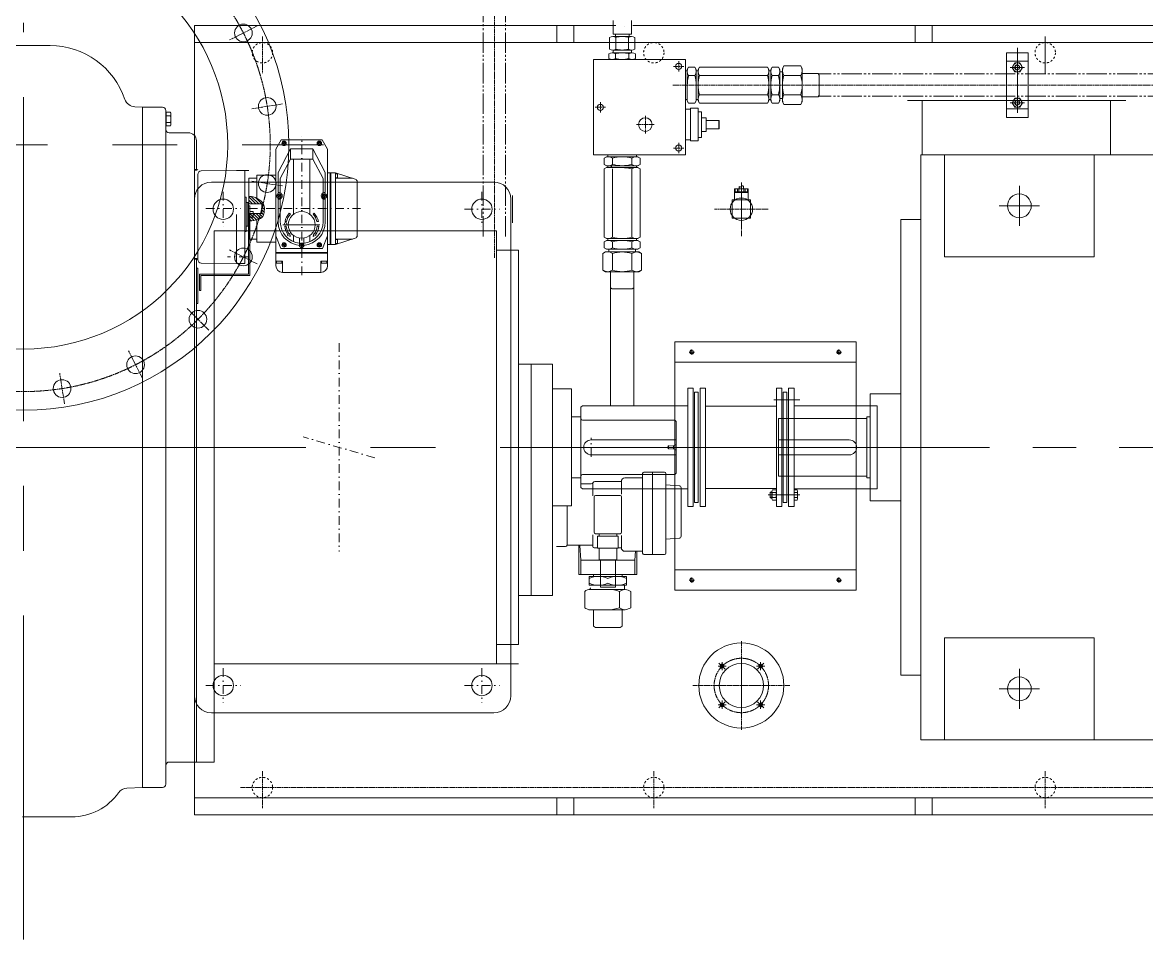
# Model space of a CAD drawing. Header units: millimetres. Extents: x 3 to 671030, y 2 to 511260.
# Drawn here: x 298995 to 340939, y 200285 to 234522 of the extents above; entities that cross this region are included whole.
import ezdxf

# ---------------------------------------------------------------- set-up
doc = ezdxf.new("R2010")
doc.units = ezdxf.units.MM
doc.header["$LTSCALE"] = 25.4
for name, pattern in [('CENTER', [50.8, 31.75, -6.35, 6.35, -6.35]), ('CHAIN', [0.7087, 0.4724, -0.0591, 0.1181, -0.0591]), ('DASHDOT', [25.4, 12.7, -6.35, 0, -6.35]), ('EB_DASH', [6, 3, -3]), ('EB_DASHDOTDOT', [45, 30, -3, 3, -3, 3, -3]), ('虚线', [2, 1, -1])]:
    doc.linetypes.add(name, pattern=pattern)
for name, color, linetype, lineweight in [('CAXA1', 5, 'CENTER', 5), ('CAXA尺寸线层', 3, 'Continuous', 5), ('CAXA细实线层', 7, 'Continuous', 5), ('CAXA虚线层', 96, 'EB_DASH', 5), ('EB0_1', 7, 'Continuous', 5), ('细实线层', 7, 'Continuous', 5)]:
    doc.layers.add(name, color=color, linetype=linetype, lineweight=lineweight)

msp = doc.modelspace()

# ---------------------------------------------------------------- hatches: boundary and pattern name
at = {"lineweight": 5, "ltscale": 2}
h = msp.add_hatch(dxfattribs=at)
h.set_pattern_fill('ANSI31', scale=25.4, angle=90, style=0)
h.set_pattern_definition([(135, (-4410106.21, 1945943.74), (-57.0246264, -57.0246264), [])])
edge = h.paths.add_edge_path()
edge.add_line((307440.31, 227749.19), (307440.31, 228018.78))
edge.add_spline(control_points=[(307440.32, 228018.79), (307537.62, 228068.68), (307953.14, 227900.45), (308021.96, 227654.42), (308024.06, 227571.38)], knot_values=[3.63089572, 3.63089572, 3.63089572, 3.63089572, 20.67694733, 29.39845866, 29.39845866, 29.39845866, 29.39845866], degree=3, periodic=0)
edge.add_line((308024.06, 227571.38), (307922.92, 227571.38))
edge.add_line((307922.92, 227571.38), (307922.92, 227749.19))
edge.add_line((307922.92, 227749.19), (307440.31, 227749.19))
edge = h.paths.add_edge_path()
edge.add_line((307745.11, 227393.59), (307922.92, 227393.59))
edge.add_line((307922.92, 227393.59), (307922.92, 227571.38))
edge.add_line((307922.92, 227571.38), (308024.06, 227571.38))
edge.add_spline(control_points=[(308024.06, 227571.38), (308025.71, 227505.69), (308001.11, 227366.76), (307929.47, 227170.36), (307577.59, 227115.75), (307440.32, 227100.14)], knot_values=[29.39845866, 29.39845866, 29.39845866, 29.39845866, 36.29649367, 44.02063396, 53.74173485, 53.74173485, 53.74173485, 53.74173485], degree=3, periodic=0)
edge.add_line((307440.31, 227100.14), (307440.31, 227379.67))
edge.add_line((307440.31, 227379.67), (307440.31, 227393.58))
edge.add_line((307440.31, 227393.58), (307745.11, 227393.58))
edge.add_line((307745.11, 227393.58), (307745.11, 227393.59))

# ---------------------------------------------------------------- linework, layer by layer
at = {"color": 7, "linetype": 'CHAIN', "lineweight": 5, "ltscale": 15}
for p, q in [((316605.47, 225733.43), (316605.51, 235931.14)), ((307750.34, 234391.1), (306723.37, 233867.82)), ((307948.25, 234003.29), (307948.25, 232626.06)), ((323291.44, 232880.38), (323672.44, 232880.38)), ((323481.94, 233070.88), (323481.94, 232689.88)), ((371573.24, 232182.01), (323243.56, 232182.01)), ((320560.9, 231546.88), (320560.9, 231165.88)), ((308696.26, 231479.87), (307557.85, 231299.56)), ((320370.4, 231356.38), (320751.4, 231356.38)), ((321907.14, 230708.61), (322567.54, 230708.61)), ((322237.34, 231038.81), (322237.34, 230378.41)), ((323481.94, 230022.88), (323481.94, 229641.88)), ((323291.44, 229832.38), (323672.44, 229832.38)), ((308696.26, 228418.82), (307557.85, 228599.13)), ((325819.29, 226548.97), (325819.29, 228549.32)), ((325819.29, 228054.81), (325819.29, 227043.48)), ((325819.29, 228051.16), (325819.29, 227039.83)), ((325819.29, 228051.16), (325819.29, 227039.83)), ((325819.29, 228051.16), (325819.29, 227039.83)), ((325819.29, 227924.65), (325819.29, 227086.45)), ((326819.47, 227549.14), (324819.11, 227549.14)), ((307750.34, 225507.59), (306723.37, 226030.86)), ((305951.1, 223031.15), (305136.09, 223846.16)), ((303474.67, 221231.91), (302951.4, 222258.89)), ((300563.44, 220286), (300383.13, 221424.41)), ((325819.29, 211420.14), (325819.29, 208118.09)), ((325819.29, 210769.32), (325819.29, 208768.97)), ((327625.38, 209769.14), (324009.75, 209769.14)), ((326819.47, 209769.14), (324819.11, 209769.14)), ((307948.25, 206571.29), (307948.25, 205194.06)), ((322553.25, 206571.29), (322553.25, 205194.06)), ((337158.25, 206571.29), (337158.25, 205194.06)), ((307126.53, 205959.14), (366939.68, 205959.04))]:
    msp.add_line(p, q, dxfattribs=at)
at = {"color": 7, "linetype": 'Continuous', "lineweight": 5}
for p, q in [((321030.81, 234597.66), (321030.81, 234087.64)), ((321716.61, 234597.66), (321716.61, 234087.64)), ((321132.78, 234407.14), (305408.31, 234407.14)), ((305408.31, 234407.14), (305408.31, 204943.14)), ((318933.89, 233772.14), (318933.89, 234407.14)), ((319568.89, 233772.14), (319568.89, 234407.14)), ((321716.61, 234087.64), (321030.81, 234087.64)), ((321119.71, 234000.61), (321119.71, 234087.64)), ((321627.71, 234000.61), (321627.71, 234087.64)), ((368908.31, 234407.14), (321767.78, 234407.14)), ((332308.91, 233772.14), (332308.91, 234407.14)), ((332943.91, 233772.14), (332943.91, 234407.14)), ((368908.31, 233772.14), (305408.31, 233772.14)), ((320904.44, 233529.64), (320904.44, 233963.59)), ((321725.66, 234000.61), (321021.76, 234000.61)), ((321139.07, 233963.59), (321139.07, 233529.64)), ((321608.34, 233963.59), (321608.34, 233529.64)), ((321842.98, 233529.64), (321842.98, 233963.59)), ((320875.11, 233174.94), (320875.11, 233353.08)), ((321747.66, 233391.01), (320999.76, 233391.01)), ((321021.76, 233492.61), (321373.71, 233492.61)), ((321030.81, 233391.01), (321030.81, 233492.61)), ((321124.41, 233353.08), (321124.41, 233174.94)), ((321725.66, 233492.61), (321373.71, 233492.61)), ((321623.01, 233353.08), (321623.01, 233174.94)), ((321716.61, 233391.01), (321716.61, 233492.61)), ((321872.31, 233174.94), (321872.31, 233353.08)), ((335712.29, 233391.14), (336525.09, 233391.14)), ((335712.29, 230978.14), (335712.29, 233391.14)), ((336525.09, 230978.14), (336525.09, 233391.14)), ((320306.9, 233134.38), (323735.94, 233134.38)), ((320306.9, 233134.38), (320306.9, 229578.38)), ((323735.94, 231788.13), (323735.94, 233134.38)), ((323801.75, 232766.13), (323850.14, 232849.95)), ((323850.14, 232849.95), (324083.55, 232849.95)), ((324131.95, 232766.13), (324083.55, 232849.95)), ((324204.89, 232766.13), (324253.29, 232849.95)), ((324253.29, 232849.95), (326798.81, 232849.95)), ((326847.21, 232766.13), (326798.81, 232849.95)), ((326920.87, 232766.13), (326969.26, 232849.95)), ((327202.67, 232849.95), (326969.26, 232849.95)), ((327251.07, 232766.13), (327202.67, 232849.95)), ((327352.67, 232804.44), (327408.27, 232900.75)), ((327352.67, 232677.23), (327352.67, 232804.44)), ((327352.67, 232804.44), (327352.67, 231686.63)), ((328033.66, 232900.75), (327408.27, 232900.75)), ((328089.27, 232804.44), (328033.66, 232900.75)), ((328089.27, 232804.44), (328089.27, 232613.73)), ((328089.27, 232181.93), (328089.27, 232804.44)), ((335712.29, 233073.64), (336525.09, 233073.64)), ((335928.05, 232845.04), (336023.37, 233010.14)), ((335928.05, 232845.04), (336023.37, 232679.94)), ((336023.37, 233010.14), (336214.01, 233010.14)), ((336309.33, 232845.04), (336214.01, 233010.14)), ((336309.33, 232845.04), (336214.01, 232679.94)), ((323735.94, 232715.23), (323802.46, 232715.23)), ((323801.75, 232766.13), (323801.75, 232601.03)), ((323801.75, 232181.83), (323801.75, 232766.13)), ((323801.75, 231762.73), (323801.75, 232766.13)), ((324083.55, 232541.34), (323850.14, 232541.34)), ((324131.23, 232715.23), (324205.61, 232715.23)), ((324131.95, 232677.23), (324131.95, 232766.13)), ((324131.95, 232766.13), (324131.95, 232181.93)), ((324131.95, 232181.83), (324131.95, 232766.13)), ((324131.95, 231762.73), (324131.95, 232766.13)), ((324204.89, 232766.13), (324204.89, 232601.03)), ((324204.89, 232181.83), (324204.89, 232766.13)), ((324204.89, 231790.23), (324204.89, 232766.13)), ((326798.81, 232541.34), (324253.29, 232541.34)), ((326847.21, 232766.13), (326847.21, 232181.93)), ((326847.21, 232677.23), (326847.21, 232766.13)), ((326847.21, 231762.73), (326847.21, 232766.13)), ((326847.21, 232715.23), (326921.58, 232715.23)), ((326847.21, 232181.83), (326847.21, 232715.23)), ((326920.87, 232766.13), (326920.87, 232601.03)), ((326920.87, 231762.73), (326920.87, 232766.13)), ((327202.67, 232541.34), (326969.26, 232541.34)), ((327251.07, 232677.23), (327251.07, 232766.13)), ((327251.07, 232766.13), (327251.07, 232181.93)), ((327251.07, 231686.63), (327251.07, 232766.13)), ((327352.67, 232677.23), (327251.07, 232677.23)), ((328033.66, 232541.34), (327408.27, 232541.34)), ((328690.03, 232613.73), (328089.27, 232613.73)), ((328724.27, 232554.43), (328690.03, 232613.73)), ((328724.27, 231809.42), (328724.27, 232554.43)), ((336023.37, 232679.94), (336214.01, 232679.94)), ((328089.27, 231559.41), (328089.27, 232181.93)), ((323735.94, 229578.38), (323735.94, 231788.13)), ((323735.94, 231648.43), (323801.75, 231648.43)), ((323801.75, 231597.63), (323801.75, 231762.73)), ((323801.75, 231762.73), (323801.75, 231597.73)), ((323801.75, 231597.63), (323849.03, 231513.72)), ((324131.95, 231597.73), (324083.55, 231513.72)), ((324131.95, 231597.73), (324131.95, 231762.73)), ((324131.95, 231597.73), (324131.95, 231762.73)), ((324131.95, 231648.43), (324205.61, 231648.43)), ((324204.89, 231597.54), (324204.89, 231790.23)), ((324204.89, 231597.54), (324253.29, 231513.72)), ((326798.85, 231823.11), (324253.33, 231822.83)), ((326847.21, 231597.73), (326798.81, 231513.91)), ((326847.21, 231597.73), (326847.21, 231762.73)), ((326847.21, 231648.43), (326920.87, 231648.43)), ((326920.87, 231597.73), (326920.87, 231762.83)), ((326920.87, 231597.73), (326969.26, 231513.91)), ((327202.71, 231823.16), (326969.3, 231823.13)), ((327251.07, 231597.73), (327202.67, 231513.91)), ((327251.07, 231597.73), (327251.07, 231686.63)), ((327352.67, 231686.63), (327251.07, 231686.63)), ((327352.67, 231559.41), (327352.67, 231686.63)), ((327352.67, 231559.41), (327408.27, 231463.11)), ((328033.66, 231822.33), (327408.27, 231822.33)), ((328089.27, 231559.41), (328033.66, 231463.11)), ((328690.03, 231750.13), (328089.27, 231750.13)), ((328724.27, 231809.42), (328690.03, 231750.13)), ((335928.05, 231524.24), (336023.37, 231689.34)), ((336023.37, 231689.34), (336214.01, 231689.34)), ((336309.33, 231524.24), (336214.01, 231689.34)), ((323849.03, 231513.72), (324083.55, 231513.72)), ((323850.14, 231513.72), (324083.55, 231513.72)), ((324205.84, 231318.21), (323926.44, 231318.21)), ((323926.44, 230099.01), (323926.44, 231318.21)), ((324205.84, 230099.01), (324205.84, 231318.21)), ((324332.84, 231191.21), (324205.84, 231191.21)), ((324253.29, 231513.72), (326798.81, 231513.72)), ((324253.29, 231513.72), (325708.1, 231513.72)), ((324332.84, 230226.01), (324332.84, 231191.21)), ((327202.67, 231513.91), (326969.26, 231513.91)), ((328033.66, 231463.11), (327408.27, 231463.11)), ((335712.29, 231295.64), (336525.09, 231295.64)), ((335928.05, 231524.24), (336023.37, 231359.14)), ((336023.37, 231359.14), (336214.01, 231359.14)), ((336309.33, 231524.24), (336214.01, 231359.14)), ((324510.64, 230962.61), (324332.84, 230962.61)), ((324510.64, 230454.61), (324510.64, 230962.61)), ((324980.54, 230861.01), (324510.64, 230861.01)), ((324980.54, 230556.21), (324980.54, 230861.01)), ((324980.54, 230861.01), (324993.24, 230848.31)), ((324993.24, 230568.91), (324993.24, 230848.31)), ((335712.29, 230978.14), (336525.09, 230978.14)), ((324510.64, 230454.61), (324332.84, 230454.61)), ((324980.54, 230556.21), (324510.64, 230556.21)), ((324980.54, 230556.21), (324993.24, 230568.91)), ((324205.84, 230099.01), (323926.44, 230099.01)), ((324332.84, 230226.01), (324205.84, 230226.01)), ((320306.9, 229578.38), (321373.7, 229578.38)), ((320789.5, 229504.72), (320705.59, 229457.43)), ((320705.59, 229457.43), (320705.59, 229222.91)), ((320705.59, 229456.32), (320705.59, 229222.91)), ((320789.5, 229504.72), (320954.6, 229504.72)), ((320954.6, 229504.72), (320789.59, 229504.72)), ((320840.3, 229578.38), (320840.3, 229504.72)), ((320954.6, 229504.72), (321957.99, 229504.72)), ((321013.36, 229222.98), (321013.41, 229456.39)), ((321373.7, 229578.38), (323735.94, 229578.38)), ((321373.7, 229504.72), (321957.99, 229504.72)), ((321733.2, 229222.91), (321733.2, 229456.32)), ((321957.99, 229504.72), (321792.89, 229504.72)), ((321907.1, 229578.38), (321907.1, 229504.01)), ((321957.99, 229504.72), (322041.81, 229456.32)), ((322041.81, 229456.32), (322041.81, 229222.91)), ((320789.59, 229174.52), (320705.59, 229222.91)), ((320789.41, 229101.57), (320705.59, 229053.17)), ((320705.59, 229053.17), (320705.59, 226507.65)), ((320705.59, 229053.17), (320705.59, 227598.36)), ((320789.41, 229101.57), (320982.09, 229101.57)), ((320789.59, 229174.52), (320954.6, 229174.52)), ((320789.59, 229174.52), (320954.6, 229174.52)), ((320840.3, 229174.52), (320840.3, 229100.86)), ((320954.6, 229174.52), (320982.09, 229101.57)), ((321957.99, 229174.52), (320954.6, 229174.52)), ((320982.09, 229101.57), (321957.99, 229101.57)), ((321012.86, 226507.72), (321013.33, 229053.24)), ((321373.7, 229174.52), (321957.99, 229174.52)), ((321373.7, 229174.52), (321957.99, 229174.52)), ((321373.7, 229101.57), (321957.99, 229101.57)), ((321733.2, 226507.65), (321733.2, 229053.17)), ((321957.99, 229101.57), (321792.89, 229101.57)), ((321869.09, 229174.52), (321957.99, 229174.52)), ((321907.1, 229175.23), (321907.1, 229100.86)), ((321957.99, 229174.52), (322041.81, 229222.91)), ((321957.99, 229101.57), (322041.81, 229053.17)), ((322041.81, 229053.17), (322041.81, 226507.65)), ((326073.29, 228305.65), (325565.29, 228305.65)), ((325565.29, 228305.65), (325565.29, 227900.46)), ((326073.29, 228204.05), (325565.29, 228204.05)), ((326073.29, 228178.65), (325565.29, 228178.65)), ((325585.97, 228305.65), (325585.97, 228204.05)), ((325678.65, 228305.65), (325678.65, 228204.05)), ((325726.61, 228305.65), (325726.61, 228204.05)), ((325743.09, 228401.33), (325743.09, 228305.65)), ((325895.49, 228401.33), (325895.49, 228305.65)), ((325911.96, 228305.65), (325911.96, 228204.05)), ((325959.92, 228305.65), (325959.92, 228204.05)), ((326052.6, 228305.65), (326052.6, 228204.05)), ((326073.29, 228305.65), (326073.29, 227900.46)), ((325476.39, 227900.46), (326162.19, 227900.46)), ((325476.39, 227900.46), (325476.39, 227214.66)), ((326162.19, 227900.46), (326162.19, 227214.66)), ((325476.39, 227214.66), (326162.19, 227214.66)), ((320789.59, 226459.26), (320705.77, 226507.65)), ((321957.99, 226459.26), (322041.81, 226507.65)), ((320789.59, 226385.6), (320705.77, 226337.2)), ((320705.77, 226103.79), (320705.77, 226337.2)), ((320789.59, 226055.4), (320705.77, 226103.79)), ((320789.59, 226459.26), (321373.79, 226459.26)), ((320789.59, 226385.6), (321373.79, 226385.6)), ((320840.3, 226459.26), (320840.3, 226385.6)), ((321012.78, 226103.86), (321012.82, 226337.27)), ((321373.7, 226459.26), (321957.99, 226459.26)), ((321373.7, 226459.26), (321907.1, 226459.26)), ((321957.99, 226459.26), (321373.79, 226459.26)), ((321373.79, 226385.6), (321957.99, 226385.6)), ((321733.2, 226103.79), (321733.2, 226337.2)), ((321957.99, 226385.6), (321792.89, 226385.6)), ((321869.09, 226459.26), (321957.99, 226459.26)), ((321907.1, 226459.26), (321907.1, 226384.89)), ((321957.99, 226385.6), (322041.81, 226337.2)), ((321957.99, 226055.4), (322041.81, 226103.79)), ((322041.81, 226103.79), (322041.81, 226337.2)), ((320751.27, 225953.8), (320654.97, 225898.2)), ((320654.97, 225272.8), (320654.97, 225898.2)), ((320751.27, 225953.8), (320878.49, 225953.8)), ((320789.59, 226055.4), (321373.7, 226055.4)), ((320878.49, 225953.8), (320878.49, 226055.4)), ((321996.31, 225953.8), (320878.49, 225953.8)), ((321012.62, 225272.87), (321012.74, 225898.26)), ((321373.7, 226055.4), (321957.99, 226055.4)), ((321957.99, 226055.4), (321373.79, 226055.4)), ((321733.2, 225272.8), (321733.2, 225898.2)), ((321869.09, 225953.8), (321869.09, 226055.4)), ((321869.09, 226055.4), (321957.99, 226055.4)), ((321869.09, 225953.8), (321996.31, 225953.8)), ((321996.31, 225953.8), (322092.61, 225898.2)), ((322092.61, 225272.8), (322092.61, 225898.2)), ((320751.27, 225217.2), (320654.97, 225272.8)), ((321996.31, 225217.2), (322092.61, 225272.8)), ((320751.27, 225217.2), (320941.99, 225217.2)), ((320941.99, 225217.2), (321996.31, 225217.2)), ((320941.99, 224616.43), (320941.99, 225217.2)), ((321996.31, 225217.2), (321805.59, 225217.2)), ((321805.59, 224616.43), (321805.59, 225217.2)), ((320941.99, 224616.43), (320941.93, 220208.5)), ((321001.28, 224582.2), (320941.99, 224616.43)), ((321001.28, 224582.2), (321746.3, 224582.2)), ((321746.3, 224582.2), (321805.59, 224616.43)), ((321809.9, 224616.43), (321806.95, 220208.5)), ((327125.2, 220868.98), (327328.4, 220868.98)), ((327328.4, 220868.9), (327125.2, 220868.9)), ((327379.31, 220716.5), (327513.93, 220716.5)), ((327582.51, 220868.98), (327785.71, 220868.98)), ((327785.71, 220868.9), (327582.51, 220868.9)), ((319886.31, 220208.5), (319835.51, 220157.7)), ((319835.51, 219802.1), (319835.51, 220157.7)), ((322947.92, 217734.43), (322185.92, 217734.43)), ((322501.89, 217734.43), (322501.89, 214658.49)), ((319835.51, 217516.1), (319835.51, 217160.5)), ((319846.5, 217302.68), (320218.45, 217302.68)), ((320279.6, 217312.84), (320279.6, 216852.49)), ((321341.3, 217389.04), (320355.8, 217389.04)), ((321341.3, 216907.68), (321341.3, 217389.04)), ((322135.12, 217516.04), (321468.3, 217516.04)), ((322135.12, 217683.63), (322135.12, 214709.29)), ((322998.72, 217683.63), (322998.72, 214709.29)), ((319886.31, 217109.7), (319835.51, 217160.5)), ((323823.31, 217109.7), (319886.31, 217109.7)), ((321295.24, 216858.57), (320380.84, 216858.57)), ((323497.48, 217228.74), (322998.72, 217262.45)), ((323568.54, 217152.72), (323568.54, 215339.37)), ((326896.71, 216982.7), (326896.71, 216779.5)), ((326962.64, 216982.7), (326896.71, 216982.7)), ((326962.64, 216738.12), (326962.64, 217024.08)), ((327109.91, 217071.74), (326977.93, 217071.74)), ((326977.93, 216976.42), (327109.91, 216976.42)), ((327125.2, 216738.12), (327125.2, 217024.08)), ((327785.71, 217071.74), (327785.71, 216690.46)), ((327905.04, 217071.74), (327785.71, 217071.74)), ((327785.71, 216982.7), (327785.71, 216779.5)), ((327905.04, 216976.42), (327785.71, 216976.42)), ((327920.33, 217024.08), (327920.33, 216738.12)), ((319314.04, 215003.98), (319314.04, 216474.64)), ((320330.04, 216807.77), (320330.04, 215486.97)), ((321346.04, 216807.77), (321346.04, 215486.97)), ((324026.51, 216449.3), (323823.31, 216449.3)), ((324077.17, 216601.7), (324211.79, 216601.7)), ((324483.57, 216449.3), (324280.37, 216449.3)), ((326962.64, 216779.5), (326896.71, 216779.5)), ((326977.93, 216785.78), (327109.91, 216785.78)), ((327109.91, 216690.46), (326977.93, 216690.46)), ((327125.2, 216449.38), (327328.4, 216449.38)), ((327582.51, 216449.38), (327785.71, 216449.38)), ((327905.04, 216785.78), (327785.71, 216785.78)), ((327905.04, 216690.46), (327785.71, 216690.46)), ((320279.6, 215392.96), (320279.6, 214956.49)), ((321295.24, 215436.17), (320380.84, 215436.17)), ((321219, 215347.27), (320457, 215347.27)), ((320457, 214890.07), (320457, 215347.27)), ((320507.8, 215347.27), (320507.8, 215436.17)), ((321168.28, 215347.27), (321168.28, 215436.17)), ((321219, 214890.07), (321219, 215347.27)), ((321341.3, 214905.69), (321341.3, 215369.94)), ((323497.48, 215263.34), (322998.72, 215229.63)), ((319263.24, 214953.18), (318919.81, 214953.18)), ((319314.04, 215003.98), (320279.6, 215003.98)), ((319758.54, 215003.98), (319758.54, 213912.17)), ((319833.47, 214445.57), (319793.78, 215001.15)), ((320457, 214905.69), (320330.4, 214905.69)), ((321219, 214890.07), (320457, 214890.07)), ((320507.8, 214458.27), (320507.8, 214890.07)), ((321168.2, 214458.27), (321168.2, 214890.07)), ((321341.3, 214905.69), (321219, 214905.69)), ((322135.12, 214778.69), (321468.3, 214778.69)), ((321842.62, 214445.57), (321866.41, 214778.69)), ((321917.54, 214778.69), (321917.54, 213912.17)), ((319833.47, 214445.57), (319833.47, 213912.17)), ((319833.47, 214445.57), (321842.62, 214445.57)), ((321168.2, 214458.27), (320507.8, 214458.27)), ((320558.6, 213442.27), (320558.6, 214458.27)), ((321117.4, 213442.27), (321117.4, 214458.27)), ((321842.62, 214445.57), (321842.62, 213912.17)), ((322185.92, 214658.49), (322947.92, 214658.49)), ((321917.54, 213912.17), (319758.54, 213912.17)), ((319833.47, 213912.17), (320304.73, 213912.17)), ((320145.22, 213838.51), (320304.73, 213838.51)), ((320145.22, 213838.51), (320838.13, 213838.51)), ((320145.22, 213838.51), (320145.22, 213508.31)), ((320145.22, 213508.31), (320838.04, 213508.31)), ((320304.55, 213912.17), (320304.55, 213838.51)), ((320838.04, 213912.17), (321842.62, 213912.17)), ((320838.13, 213838.51), (321531.04, 213838.51)), ((320838.13, 213508.31), (321531.04, 213508.31)), ((321371.53, 213912.17), (321371.53, 213838.51)), ((321464.51, 213355.91), (321464.51, 213508.31)), ((321531.04, 213838.51), (321531.04, 213508.31)), ((319974.53, 212670.11), (319974.53, 213279.71)), ((320177.73, 213355.77), (320177.73, 213406.71)), ((320177.73, 213406.71), (320205.67, 213406.71)), ((320187.26, 213355.91), (320205.67, 213355.91)), ((320205.67, 213355.91), (321489.01, 213355.91)), ((321117.4, 213442.27), (320558.6, 213442.27)), ((321276.28, 213279.71), (321276.28, 212670.11)), ((321701.55, 212670.11), (321701.55, 213279.71)), ((320187.26, 212593.91), (320838.13, 212593.91)), ((320304.73, 211984.31), (320304.73, 212593.91)), ((320838.13, 212593.91), (321489.01, 212593.91)), ((321371.53, 211984.31), (321371.53, 212593.91)), ((320304.73, 211984.31), (320375.7, 211933.51)), ((320375.7, 211933.51), (321300.38, 211933.51)), ((321371.35, 211984.31), (321300.38, 211933.51)), ((368908.31, 205578.14), (305408.31, 205578.14)), ((318933.89, 205578.14), (318933.89, 204943.14)), ((319568.89, 205578.14), (319568.89, 204943.14)), ((332308.91, 205578.14), (332308.91, 204943.14)), ((332943.91, 205578.14), (332943.91, 204943.14)), ((368908.31, 204943.14), (305408.31, 204943.14))]:
    msp.add_line(p, q, dxfattribs=at)
at = {"color": 7, "lineweight": 5}
for p, q in [((332023.55, 231613.04), (340170.48, 231613.04)), ((332561.02, 231613.04), (332561.02, 229581.04)), ((339590.42, 231613.04), (339590.42, 229581.04)), ((304214.51, 231359.04), (303477.91, 231359.04)), ((303477.91, 231359.04), (303477.91, 231066.94)), ((303477.91, 205959.04), (303477.91, 231359.04)), ((304341.51, 230533.54), (304341.51, 231232.04)), ((304341.51, 231232.04), (304341.51, 206086.04)), ((304341.51, 231123.71), (304356.75, 231123.71)), ((304341.51, 231123.71), (304341.51, 230705.37)), ((304356.75, 231166.64), (304512.51, 231166.64)), ((304356.75, 231166.64), (304356.75, 230662.45)), ((304512.51, 231166.64), (304532.01, 231132.86)), ((304532.01, 231132.86), (304532.01, 230696.22)), ((304341.51, 230705.37), (304356.75, 230705.37)), ((304356.75, 231040.59), (304512.51, 231040.59)), ((304356.75, 230788.49), (304512.51, 230788.49)), ((304512.51, 230662.45), (304532.01, 230696.22)), ((304356.75, 230662.45), (304512.51, 230662.45)), ((305179.71, 230406.54), (304468.51, 230406.54)), ((305484.51, 230101.74), (305484.51, 229009.54)), ((308448.69, 229797.69), (308651.89, 230145.67)), ((310175.89, 230145.67), (308651.89, 230145.67)), ((308705.23, 230023.75), (308743.33, 230023.75)), ((308705.23, 230023.75), (308705.23, 229998.35)), ((308743.33, 229998.35), (308705.23, 229998.35)), ((308743.33, 230023.75), (308743.33, 230061.85)), ((308743.33, 230061.85), (308768.73, 230061.85)), ((308743.33, 229960.25), (308743.33, 229998.35)), ((308768.73, 229960.25), (308743.33, 229960.25)), ((308768.73, 230061.85), (308768.73, 230023.75)), ((308768.73, 230023.75), (308806.83, 230023.75)), ((308806.83, 229998.35), (308768.73, 229998.35)), ((308768.73, 229998.35), (308768.73, 229960.25)), ((308806.83, 230023.75), (308806.83, 229998.35)), ((310020.95, 229998.35), (310020.95, 230023.75)), ((310020.95, 230023.75), (310059.05, 230023.75)), ((310059.05, 229998.35), (310020.95, 229998.35)), ((310059.05, 230023.75), (310059.05, 230061.85)), ((310059.05, 230061.85), (310084.45, 230061.85)), ((310059.05, 229960.25), (310059.05, 229998.35)), ((310084.45, 229960.25), (310059.05, 229960.25)), ((310071.75, 229960.25), (310084.45, 229960.25)), ((310084.45, 230061.85), (310084.45, 230023.75)), ((310084.45, 230023.75), (310122.55, 230023.75)), ((310122.55, 229998.35), (310084.45, 229998.35)), ((310084.45, 229998.35), (310084.45, 229960.25)), ((310122.55, 230011.05), (310122.55, 230023.75)), ((310122.55, 230023.75), (310122.55, 229998.35)), ((310379.09, 229797.69), (310175.89, 230145.67)), ((308448.69, 226801.76), (308448.69, 229797.69)), ((308994.79, 229802.77), (308535.05, 228926.47)), ((309832.99, 229802.77), (308994.79, 229802.77)), ((308994.79, 229421.77), (308994.79, 229802.77)), ((309832.99, 229421.77), (309832.99, 229802.77)), ((309832.99, 229802.77), (310292.73, 228926.47)), ((310379.09, 228908.69), (310379.09, 229797.69)), ((332522.92, 229581.04), (332522.92, 207737.04)), ((379271.4, 229581.04), (332522.92, 229581.04)), ((333399, 229581.04), (333399, 225771.04)), ((338987, 229581.04), (338987, 225771.04)), ((308994.79, 229421.77), (308615.01, 228697.87)), ((309832.99, 229421.77), (308994.79, 229421.77)), ((309109.09, 227362.42), (309109.09, 229421.77)), ((309718.69, 227362.42), (309718.69, 229421.77)), ((309832.99, 229421.77), (310212.78, 228697.87)), ((307440.31, 227749.19), (307440.31, 228714.38)), ((307440.31, 228714.38), (307745.11, 228714.38)), ((307745.11, 228822.33), (308448.69, 228822.33)), ((307745.11, 227957.32), (307745.11, 228822.33)), ((308535.05, 228170.01), (308535.05, 228926.47)), ((308615.01, 228697.87), (308615.03, 228158.52)), ((310212.78, 228697.87), (310212.76, 228158.52)), ((310292.73, 228170.01), (310292.73, 228926.47)), ((310379.09, 228908.69), (310673.73, 228908.69)), ((310379.09, 226234.07), (310379.09, 228908.69)), ((310470.53, 226234.07), (310470.53, 228908.69)), ((310495.93, 226234.07), (310495.93, 228908.69)), ((310673.73, 226234.07), (310673.73, 228908.69)), ((311413.2, 228673.4), (310673.73, 228908.69)), ((310673.73, 228870.2), (310749.93, 228870.2)), ((310673.73, 228720.68), (310749.93, 228720.68)), ((310673.73, 228705.49), (311312.36, 228705.49)), ((310749.93, 228870.2), (310749.93, 228720.68)), ((306043.31, 228564.89), (316584.31, 228564.89)), ((311483.99, 226566.17), (311483.99, 228576.58)), ((305408.31, 227929.89), (305408.31, 209387.89)), ((308507.11, 228057.79), (308545.21, 228057.79)), ((308507.11, 228057.79), (308507.11, 228032.39)), ((308545.21, 228032.39), (308507.11, 228032.39)), ((308535.05, 227074.81), (308535.05, 227920.16)), ((308545.21, 228057.79), (308545.21, 228095.89)), ((308545.21, 228095.89), (308570.61, 228095.89)), ((308545.21, 227994.29), (308545.21, 228032.39)), ((308570.61, 227994.29), (308545.21, 227994.29)), ((308570.61, 228095.89), (308570.61, 228057.79)), ((308570.61, 228057.79), (308608.71, 228057.79)), ((308608.71, 228032.39), (308570.61, 228032.39)), ((308570.61, 228032.39), (308570.61, 227994.29)), ((308608.71, 228057.79), (308608.71, 228032.39)), ((308615.03, 227931.66), (308615.06, 227074.81)), ((310212.75, 227931.66), (310212.72, 227074.81)), ((310219.07, 228057.79), (310257.17, 228057.79)), ((310219.07, 228057.79), (310219.07, 228032.39)), ((310257.17, 228032.39), (310219.07, 228032.39)), ((310257.17, 228057.79), (310257.17, 228095.89)), ((310257.17, 228095.89), (310282.57, 228095.89)), ((310257.17, 227994.29), (310257.17, 228032.39)), ((310282.57, 227994.29), (310257.17, 227994.29)), ((310282.57, 228095.89), (310282.57, 228057.79)), ((310282.57, 228057.79), (310320.67, 228057.79)), ((310320.67, 228032.39), (310282.57, 228032.39)), ((310282.57, 228032.39), (310282.57, 227994.29)), ((310292.73, 227074.81), (310292.73, 227920.16)), ((310320.67, 228057.79), (310320.67, 228032.39)), ((317219.31, 227929.89), (317219.31, 209387.89)), ((307922.92, 227749.19), (307440.31, 227749.19)), ((307922.92, 227393.59), (307440.31, 227393.59)), ((307440.31, 227379.67), (307440.31, 226428.38)), ((307795.91, 227393.12), (307795.91, 227393.59)), ((307922.92, 227393.59), (307922.92, 227749.19)), ((308949.1, 227399.1), (308990.68, 227363.22)), ((309878.69, 227399.1), (309837.11, 227363.22)), ((307745.11, 227153.81), (307745.11, 226320.43)), ((310086.96, 226965.59), (308705.56, 226965.59)), ((308780.06, 226918.47), (308835.1, 226918.47)), ((308790.94, 227091.69), (308847.04, 227091.69)), ((310036.84, 227091.69), (309980.74, 227091.69)), ((310047.73, 226918.47), (309992.68, 226918.47)), ((331773.4, 227168.04), (331773.4, 210150.04)), ((331773.4, 227168.04), (332522.92, 227168.04)), ((306144.91, 226741.76), (316685.91, 226741.76)), ((306144.91, 226741.76), (306144.91, 206911.54)), ((308448.69, 225439.05), (308448.69, 226801.76)), ((308448.69, 226551.57), (308639.19, 226081.67)), ((308899.84, 226591.79), (308876.88, 226575.1)), ((308876.88, 226575.1), (308986.53, 226532.92)), ((308944.23, 226624.07), (308967.05, 226641.04)), ((308967.05, 226641.04), (308986.53, 226532.92)), ((309109.09, 226336.41), (309109.09, 226568.75)), ((309718.69, 226336.41), (309718.69, 226568.75)), ((309860.73, 226641.04), (309841.26, 226532.92)), ((309950.91, 226575.1), (309841.26, 226532.92)), ((309883.56, 226624.07), (309860.73, 226641.04)), ((309927.94, 226591.79), (309950.91, 226575.1)), ((310379.09, 226551.57), (310188.59, 226081.67)), ((316685.91, 226741.76), (316685.91, 210576.03)), ((307440.31, 226428.38), (307745.11, 226428.38)), ((307745.11, 226320.43), (308448.69, 226320.43)), ((310188.59, 226081.67), (308639.19, 226081.67)), ((308705.23, 226228.99), (308743.33, 226228.99)), ((308705.23, 226228.99), (308705.23, 226203.59)), ((308743.33, 226203.59), (308705.23, 226203.59)), ((308743.33, 226228.99), (308743.33, 226267.09)), ((308743.33, 226267.09), (308768.73, 226267.09)), ((308743.33, 226165.49), (308743.33, 226203.59)), ((308768.73, 226165.49), (308743.33, 226165.49)), ((308768.73, 226267.09), (308768.73, 226228.99)), ((308768.73, 226228.99), (308806.83, 226228.99)), ((308806.83, 226203.59), (308768.73, 226203.59)), ((308768.73, 226203.59), (308768.73, 226165.49)), ((308806.83, 226228.99), (308806.83, 226203.59)), ((309330.1, 226199.97), (309330.1, 226472.27)), ((309363.09, 226214.85), (309401.19, 226214.85)), ((309363.09, 226214.85), (309363.09, 226189.45)), ((309401.19, 226189.45), (309363.09, 226189.45)), ((309401.19, 226214.85), (309401.19, 226252.95)), ((309401.19, 226252.95), (309426.59, 226252.95)), ((309401.19, 226151.35), (309401.19, 226189.45)), ((309426.59, 226151.35), (309401.19, 226151.35)), ((309426.59, 226252.95), (309426.59, 226214.85)), ((309426.59, 226214.85), (309464.69, 226214.85)), ((309464.69, 226189.45), (309426.59, 226189.45)), ((309426.59, 226189.45), (309426.59, 226151.35)), ((309464.69, 226214.85), (309464.69, 226189.45)), ((309497.68, 226199.97), (309497.68, 226472.27)), ((310020.95, 226228.99), (310059.05, 226228.99)), ((310020.95, 226228.99), (310020.95, 226203.59)), ((310059.05, 226203.59), (310020.95, 226203.59)), ((310059.05, 226228.99), (310059.05, 226267.09)), ((310059.05, 226267.09), (310084.45, 226267.09)), ((310059.05, 226165.49), (310059.05, 226203.59)), ((310084.45, 226165.49), (310059.05, 226165.49)), ((310084.45, 226267.09), (310084.45, 226228.99)), ((310084.45, 226228.99), (310122.55, 226228.99)), ((310122.55, 226203.59), (310084.45, 226203.59)), ((310084.45, 226203.59), (310084.45, 226165.49)), ((310122.55, 226228.99), (310122.55, 226203.59)), ((310379.09, 226234.07), (310673.73, 226234.07)), ((310379.09, 226234.07), (310379.09, 225439.05)), ((311413.2, 226469.35), (310673.73, 226234.07)), ((310673.73, 226437.27), (311312.36, 226437.27)), ((310673.73, 226422.07), (310749.93, 226422.07)), ((310673.73, 226272.55), (310749.93, 226272.55)), ((310749.93, 226272.55), (310749.93, 226422.07)), ((305484.51, 225707.54), (305484.51, 206911.54)), ((310379.09, 225929.27), (308448.69, 225929.27)), ((310379.09, 225903.87), (308448.69, 225903.87)), ((317498.71, 226025.04), (316685.91, 226025.04)), ((316685.91, 211293.04), (316685.91, 226025.04)), ((317498.71, 211293.04), (317498.71, 226025.04)), ((333399, 225771.04), (338987, 225771.04)), ((308695.07, 225611.77), (308448.69, 225611.77)), ((308470.28, 225611.77), (308470.28, 225535.57)), ((308673.48, 225535.57), (308470.28, 225535.57)), ((308673.48, 225611.77), (308673.48, 225535.57)), ((308695.07, 225192.67), (308695.07, 225611.77)), ((310132.71, 225192.67), (310132.71, 225611.77)), ((310379.09, 225611.77), (310132.71, 225611.77)), ((310154.3, 225611.77), (310154.3, 225535.57)), ((310357.5, 225535.57), (310154.3, 225535.57)), ((310357.5, 225611.77), (310357.5, 225535.57)), ((310132.71, 225192.67), (308695.07, 225192.67)), ((318768.71, 221770.54), (317498.71, 221770.54)), ((317981.31, 213134.54), (317981.31, 221770.54)), ((318768.71, 213134.54), (318768.71, 221770.54)), ((319479.91, 220843.44), (318768.71, 220843.44)), ((319479.91, 216474.64), (319479.91, 220843.44)), ((330630.4, 220653.79), (331773.4, 220653.79)), ((330630.4, 220653.79), (330630.4, 216664.29)), ((319835.51, 219802.04), (319479.91, 219802.04)), ((319835.51, 219802.04), (319479.91, 219802.04)), ((319835.51, 219802.04), (319835.51, 217516.04)), ((319835.51, 219802.04), (319835.51, 217516.04)), ((330503.4, 219802.04), (330503.4, 217516.04)), ((330503.4, 219802.04), (330630.4, 219802.04)), ((323340.71, 219675.04), (319886.31, 219675.04)), ((323340.71, 219675.04), (319886.31, 219675.04)), ((323340.71, 219675.04), (323391.51, 219624.24)), ((323340.71, 219675.04), (323340.71, 218938.44)), ((323340.71, 219675.04), (323391.51, 219624.24)), ((323340.71, 219675.04), (323340.71, 218938.44)), ((323391.51, 219624.24), (323391.51, 217693.84)), ((323391.51, 219624.24), (323391.51, 217693.84)), ((327201.4, 219738.54), (327201.4, 217579.54)), ((327201.4, 219738.54), (330503.4, 219738.54)), ((323391.51, 218938.44), (320216.51, 218938.44)), ((323391.51, 218938.44), (320470.51, 218938.44)), ((329843, 218938.44), (327201.4, 218938.44)), ((323391.51, 218379.64), (320216.51, 218379.64)), ((323391.51, 218379.64), (320453.97, 218379.64)), ((323340.71, 218379.64), (323340.71, 217643.04)), ((323340.71, 218379.64), (323340.71, 217643.04)), ((329843, 218379.64), (327201.4, 218379.64)), ((323340.71, 217643.04), (323391.51, 217693.84)), ((323340.71, 217643.04), (323391.51, 217693.84)), ((319835.4, 217516.04), (319479.91, 217516.04)), ((319835.51, 217516.04), (319479.91, 217516.04)), ((323340.71, 217643.04), (319886.31, 217643.04)), ((323340.71, 217643.04), (319886.31, 217643.04)), ((327201.4, 217579.54), (330503.4, 217579.54)), ((330503.4, 217516.04), (330630.4, 217516.04)), ((319479.91, 216474.64), (318768.71, 216474.64)), ((319479.91, 216474.64), (318921.11, 216474.64)), ((330630.4, 216664.29), (331773.4, 216664.29)), ((318768.71, 213134.54), (317498.71, 213134.54)), ((333399, 211547.04), (338987, 211547.04)), ((333399, 207737.04), (333399, 211547.04)), ((338987, 207737.04), (338987, 211547.04)), ((317498.71, 211293.04), (316685.91, 211293.04)), ((306144.91, 210576.03), (317498.71, 210576.03)), ((331773.4, 210150.04), (332522.92, 210150.04)), ((306043.31, 208752.89), (316584.31, 208752.89)), ((379271.4, 207737.04), (332522.92, 207737.04)), ((303477.91, 205959.04), (303477.91, 206949.64)), ((303477.91, 206949.64), (303477.91, 205959.04)), ((306144.91, 206911.54), (304468.51, 206911.54)), ((304214.51, 205959.04), (303477.91, 205959.04)), ((298994.66, 204866.33), (300836.31, 204866.33))]:
    msp.add_line(p, q, dxfattribs=at)
at = {"color": 7, "linetype": 'DASHDOT', "lineweight": 5}
for p, q in [((309413.89, 225087.05), (309413.89, 230254.3)), ((306487.3, 228199.48), (306487.3, 226898.61)), ((316139.3, 228199.48), (316139.3, 226898.61)), ((305836.87, 227571.38), (307137.74, 227571.38)), ((307440.31, 227571.38), (311610.49, 227571.38)), ((315488.87, 227549.04), (316789.74, 227549.04)), ((307400.78, 225771.04), (306648.64, 225771.04)), ((310805.81, 222546.02), (310805.81, 214771.76)), ((312139.59, 218269.88), (309472.03, 219047.91)), ((312139.59, 218269.88), (309472.03, 219047.91)), ((320216.51, 218303.44), (320216.51, 219014.64)), ((306487.3, 210419.48), (306487.3, 209118.61)), ((316139.3, 210419.48), (316139.3, 209118.61)), ((305836.87, 209769.04), (307137.74, 209769.04)), ((315488.87, 209769.04), (316789.74, 209769.04))]:
    msp.add_line(p, q, dxfattribs=at)
at = {"color": 7, "linetype": '虚线', "lineweight": 5, "ltscale": 1.5}
for p, q in [((323095.8, 218709.84), (323066.47, 218659.04)), ((323066.47, 218659.04), (323095.8, 218608.24)), ((323095.8, 218709.84), (323095.8, 218608.24)), ((323095.8, 218709.84), (323292.53, 218709.84)), ((323095.8, 218608.24), (323292.53, 218608.24)), ((323292.53, 218709.84), (323391.51, 218766.99)), ((323292.53, 218608.24), (323292.53, 218709.84)), ((323292.53, 218608.24), (323391.51, 218551.09))]:
    msp.add_line(p, q, dxfattribs=at)
at = {"color": 7, "lineweight": 5}
for centre, radius in [((299032.91, 229949.34), 9906), ((299032.91, 229949.34), 7620), ((307236.86, 234129.46), 330.2), ((308127.05, 231389.71), 330.2), ((308756.03, 230011.05), 83.82), ((310071.75, 230011.05), 83.82), ((308127.05, 228508.97), 330.2), ((306487.3, 227549.04), 381), ((308557.91, 228045.09), 83.82), ((310269.87, 228045.09), 83.82), ((316139.3, 227549.04), 381), ((336193, 227676.04), 444.5), ((309413.89, 226965.59), 500.38), ((308813.29, 227005.08), 44.57), ((307236.86, 225769.22), 330.2), ((308756.03, 226216.29), 83.82), ((309413.89, 226202.15), 83.82), ((310071.75, 226216.29), 83.82), ((305543.6, 223438.66), 330.2), ((303213.03, 221745.4), 330.2), ((300473.28, 220855.2), 330.2), ((306487.3, 209769.04), 381), ((316139.3, 209769.04), 381), ((336193, 209642.04), 444.5)]:
    msp.add_circle(centre, radius, dxfattribs=at)
at = {"color": 7, "linetype": 'CHAIN', "lineweight": 5, "ltscale": 15}
for centre, radius in [((299032.91, 229949.34), 9207.5), ((325819.29, 209769.14), 1016)]:
    msp.add_circle(centre, radius, dxfattribs=at)
at = {"color": 7, "linetype": 'Continuous', "lineweight": 5}
for centre, radius in [((323481.94, 232880.38), 114.3), ((336118.69, 232845.04), 165.1), ((336118.69, 232845.04), 86.36), ((336118.69, 231524.24), 165.1), ((336118.69, 231524.24), 86.36), ((320560.9, 231356.38), 114.3), ((322237.34, 230708.61), 254), ((323481.94, 229832.38), 114.3), ((325819.29, 227549.14), 418.87), ((323971.61, 222215.92), 62.45), ((329463.46, 222215.98), 62.45), ((323971.61, 213706.17), 62.45), ((329463.46, 213706.17), 62.45), ((325819.29, 209769.14), 825.5), ((325100.87, 210487.56), 62.45), ((326537.71, 210487.56), 62.45), ((325100.87, 209050.72), 62.45), ((326537.71, 209050.72), 62.45)]:
    msp.add_circle(centre, radius, dxfattribs=at)
for centre, radius, start, end in [((321021.76, 233796.23), 204.38, 54.969964, 125.030036), ((321373.71, 233238.61), 762, 90, 107.933933), ((321373.71, 233238.61), 762, 72.066067, 90), ((321725.66, 233796.23), 204.38, 54.969964, 125.030036), ((320999.76, 233167.24), 223.77, 56.149101, 123.850899), ((321021.76, 233697), 204.38, 234.969964, 305.030036), ((321373.71, 232552.81), 838.2, 72.69712, 107.30288), ((321373.71, 234254.61), 762, 252.066067, 270), ((321373.71, 234254.61), 762, 270, 287.933933), ((321725.66, 233697), 204.38, 234.969964, 305.030036), ((321747.66, 233167.24), 223.77, 56.149101, 123.850899), ((320999.76, 233360.79), 223.77, 236.149101, 303.850899), ((321373.71, 233975.21), 838.2, 252.69712, 287.30288), ((321747.66, 233360.79), 223.77, 236.149101, 303.850899), ((324071.95, 232695.64), 270.2, 145.174817, 214.825183), ((323861.74, 232695.64), 270.2, 325.174817, 34.825183), ((324475.1, 232695.64), 270.2, 145.174817, 214.825183), ((326577, 232695.64), 270.2, 325.174817, 34.825183), ((327191.07, 232695.64), 270.2, 145.174817, 214.825183), ((326980.86, 232695.64), 270.2, 325.174817, 34.825183), ((327670.87, 232721.04), 318.21, 145.615753, 214.384247), ((327771.06, 232721.04), 318.21, 325.615753, 34.384247), ((325160.58, 232181.93), 1358.83, 164.662826, 180), ((322773.11, 232181.93), 1358.83, 0, 15.337174), ((325563.73, 232181.93), 1358.83, 164.662826, 180), ((325488.37, 232181.93), 1358.83, 0, 15.337174), ((328279.7, 232181.93), 1358.83, 164.662826, 180), ((325892.23, 232181.93), 1358.83, 0, 15.337174), ((328542.1, 232181.93), 1189.43, 162.412046, 180), ((326899.83, 232181.93), 1189.43, 0, 17.587954), ((325563.73, 232182.38), 1358.83, 180.006486, 195.343659), ((325488.37, 232182.38), 1358.83, 344.669312, 0.006486), ((328279.7, 232182.69), 1358.83, 180.006486, 195.343659), ((325892.23, 232182.42), 1358.83, 344.669312, 0.006486), ((328542.1, 232181.74), 1189.43, 180, 197.587954), ((326899.83, 232181.74), 1189.43, 342.412046, 0), ((324475.15, 231668.55), 270.2, 145.181302, 214.831669), ((326577.06, 231668.78), 270.2, 325.181302, 34.831669), ((327191.12, 231668.85), 270.2, 145.181302, 214.831669), ((326980.92, 231668.83), 270.2, 325.181302, 34.831669), ((327670.87, 231642.63), 318.21, 145.615753, 214.384247), ((327771.06, 231642.63), 318.21, 325.615753, 34.384247), ((320859.06, 229234.61), 270.2, 55.164063, 124.814429), ((321372.57, 228145.88), 1358.83, 89.989246, 105.32642), ((321373.79, 228145.88), 1358.83, 74.662826, 90), ((321887.5, 229234.52), 270.2, 55.174817, 124.825183), ((320859.1, 229444.81), 270.2, 235.164063, 304.814429), ((321373.02, 230533.35), 1358.83, 254.652072, 269.989246), ((321373.79, 230533.35), 1358.83, 270, 285.337174), ((321373.79, 227742.73), 1358.83, 74.662826, 90), ((321887.5, 229444.72), 270.2, 235.174817, 304.825183), ((321887.5, 228831.37), 270.2, 55.174817, 124.825183), ((320858.59, 226729.55), 270.2, 235.164063, 304.814429), ((321372.51, 227818.09), 1358.83, 254.652072, 269.989246), ((321373.79, 227818.09), 1358.83, 270, 285.337174), ((321887.5, 226729.46), 270.2, 235.174817, 304.825183), ((320858.52, 226325.69), 270.2, 235.164063, 304.814429), ((320858.48, 226115.49), 270.2, 55.164063, 124.814429), ((321372.44, 227414.23), 1358.83, 254.652072, 269.989246), ((321371.99, 225026.76), 1358.83, 89.989246, 105.32642), ((321373.79, 225026.76), 1358.83, 74.662826, 90), ((321373.79, 227414.23), 1358.83, 270, 285.337174), ((321887.5, 226115.4), 270.2, 55.174817, 124.825183), ((321887.5, 226325.6), 270.2, 235.174817, 304.825183), ((320832.99, 225635.69), 318.21, 55.604999, 124.373494), ((321371.94, 224764.37), 1189.43, 89.989246, 107.5772), ((321373.79, 224764.37), 1189.43, 72.412046, 90), ((321912.9, 225635.59), 318.21, 55.615753, 124.384247), ((320832.97, 225535.51), 318.21, 235.604999, 304.373494), ((321372.25, 226406.63), 1189.43, 252.401292, 269.989246), ((321373.79, 226406.63), 1189.43, 270, 287.587954), ((321912.9, 225535.41), 318.21, 235.615753, 304.384247), ((322185.92, 217683.63), 50.8, 90, 180), ((322947.92, 217683.63), 50.8, 0, 90), ((320218.45, 217378.88), 76.2, 269.999835, 334.321114), ((320355.8, 217312.84), 76.2, 90, 154.320669), ((321468.3, 217389.04), 127, 90, 180), ((320380.84, 216807.77), 50.8, 90, 180), ((321295.24, 216807.77), 50.8, 0, 90), ((323492.34, 217152.72), 76.2, 0, 86.133913), ((327044.58, 217024.08), 81.93, 144.42999, 215.57001), ((327267.44, 216881.1), 304.8, 161.776086, 198.223914), ((327043.27, 217024.08), 81.93, 324.42999, 35.57001), ((326820.4, 216881.1), 304.8, 341.776086, 18.223914), ((327838.4, 217024.08), 81.93, 324.42999, 35.57001), ((327615.53, 216881.1), 304.8, 341.776086, 18.223914), ((327044.58, 216738.12), 81.93, 144.42999, 215.57001), ((327043.27, 216738.12), 81.93, 324.42999, 35.57001), ((327838.4, 216738.12), 81.93, 324.42999, 35.57001), ((320380.84, 215486.97), 50.8, 180, 270), ((321295.24, 215486.97), 50.8, 270, 360), ((323492.34, 215339.37), 76.2, 273.866087, 360), ((319263.24, 215003.98), 50.8, 270, 0), ((320330.4, 214956.49), 50.8, 180, 270), ((321468.3, 214905.69), 127, 180, 270), ((322185.92, 214709.29), 50.8, 180, 270), ((322947.92, 214709.29), 50.8, 270, 360), ((320491.5, 213012.81), 825.7, 65.191398, 114.808602), ((320491.5, 214334), 825.7, 245.191398, 294.808602), ((321184.58, 213012.81), 825.7, 65.191398, 114.808602), ((321184.58, 214334), 825.7, 245.191398, 294.808602), ((320187.26, 213020.88), 335.03, 89.999998, 129.415947), ((320838.13, 212058.12), 1297.78, 70.268386, 90), ((321578.76, 212803.1), 564.49, 101.677633, 122.401693), ((321142.14, 212053.85), 1347.46, 65.470754, 75.083088), ((320187.26, 212928.93), 335.03, 230.584042, 270), ((320838.13, 213891.69), 1297.78, 270, 289.731614), ((321578.76, 213146.71), 564.49, 237.598307, 258.322367), ((321142.14, 213895.96), 1347.46, 284.916912, 294.529246)]:
    msp.add_arc(centre, radius, start, end, dxfattribs=at)
at = {"color": 7, "lineweight": 5}
for centre, radius, start, end in [((304214.51, 231232.04), 127, 0, 90), ((304491.84, 231412.06), 279.4, 237.449339, 241.448184), ((304420.42, 231103.61), 111.6, 325.615763, 25.615823), ((304114.87, 230914.54), 417.14, 342.412046, 17.587954), ((304420.42, 230725.47), 111.6, 334.384177, 34.384237), ((304468.51, 230533.54), 127, 180, 270), ((305179.71, 230101.74), 304.8, 0, 90), ((311382.39, 228576.58), 101.6, 0, 72.349876), ((306043.31, 227929.89), 635, 90, 180), ((316584.31, 227929.89), 635, 0, 90), ((308557.91, 228045.09), 127, 259.63024, 100.36976), ((310269.87, 228045.09), 127, 79.63024, 280.36976), ((309413.89, 226965.59), 635.58, 136.994586, 168.55642), ((309413.89, 226965.59), 580.71, 136.784946, 167.458157), ((309413.89, 226965.59), 580.71, 12.541843, 43.215054), ((309413.89, 226965.59), 635.58, 11.44358, 43.005414), ((309413.89, 227074.81), 878.84, 180, 264.528918), ((309413.89, 227074.81), 798.83, 180, 263.979007), ((309413.89, 226965.59), 635.58, 184.25161, 216.022702), ((309413.89, 226965.59), 580.71, 184.654246, 216.022702), ((309413.89, 227074.81), 878.84, 275.471082, 0), ((309413.89, 227074.81), 798.83, 276.020993, 0), ((309413.89, 226965.59), 580.71, 323.977298, 355.345754), ((309413.89, 226965.59), 635.58, 323.977298, 355.74839), ((311382.39, 226566.17), 101.6, 287.650124, 0), ((305611.51, 225771.04), 127, 210.136976, 233.130102), ((308695.07, 225439.05), 246.38, 180, 270), ((310132.71, 225439.05), 246.38, 270, 0), ((319886.31, 219725.84), 50.8, 180, 270), ((320216.51, 218659.04), 279.4, 90, 270), ((329843, 218659.04), 279.4, 270, 90), ((319886.31, 217592.24), 50.8, 90, 180), ((306043.31, 209387.89), 635, 180, 270), ((316584.31, 209387.89), 635, 270, 0), ((304468.51, 206784.54), 127, 90, 180), ((304214.51, 206086.04), 127, 270, 0), ((300836.31, 207007.7), 2141.36, 270.000004, 324.479396), ((302909.95, 205527.46), 406.4, 92.500004, 144.479386)]:
    msp.add_arc(centre, radius, start, end, dxfattribs=at)
msp.add_open_spline([(307440.32, 228018.79), (307537.62, 228068.68), (308064.38, 227855.41), (308026.78, 227437.13), (307929.47, 227170.36), (307577.59, 227115.75), (307440.32, 227100.14)], degree=3, knots=[3.63089572, 3.63089572, 3.63089572, 3.63089572, 20.67694733, 36.29649367, 44.02063396, 53.74173485, 53.74173485, 53.74173485, 53.74173485], dxfattribs=at)
at = {"layer": 'CAXA1', "linetype": 'CENTER', "lineweight": 5, "ltscale": 15}
for p, q in [((299032.91, 200284.51), (299032.91, 234512.54)), ((287833.26, 229949.34), (310232.57, 229949.34)), ((239403.43, 218659.04), (331956.18, 218659.04))]:
    msp.add_line(p, q, dxfattribs=at)
at = {"layer": 'CAXA1', "linetype": 'CENTER', "lineweight": 5, "ltscale": 3}
for p, q in [((321462.46, 234369.17), (321462.46, 234366.71)), ((337158.25, 234003.29), (337158.25, 232626.06)), ((336118.69, 233572.72), (336118.69, 230722.79)), ((336385.53, 232845.04), (335851.85, 232845.04)), ((336118.69, 232603.74), (336118.69, 233086.34)), ((336118.69, 231282.94), (336118.69, 231765.54)), ((336118.69, 231689.34), (336118.69, 231181.34)), ((336385.53, 231524.24), (335851.85, 231524.24)), ((325819.29, 227924.65), (325819.29, 228432.65)), ((317282.55, 228057.14), (317282.55, 227041.14)), ((323971.61, 222311.17), (323971.61, 222120.67)), ((329463.46, 222311.23), (329463.46, 222120.73)), ((324066.86, 222215.92), (323876.36, 222215.92)), ((329558.71, 222215.98), (329368.21, 222215.98)), ((327027.1, 220437.1), (328007.32, 220437.1)), ((327996.53, 216881.1), (326820.51, 216881.1)), ((327989.71, 216881.1), (326832.95, 216881.1)), ((327140.49, 216881.1), (326886.44, 216881.1)), ((324066.86, 213706.17), (323876.36, 213706.17)), ((323971.61, 213801.42), (323971.61, 213610.92)), ((329558.71, 213706.17), (329368.21, 213706.17)), ((329463.46, 213801.42), (329463.46, 213610.92)), ((325210.16, 210378.28), (324981.47, 210606.96)), ((325100.87, 210335.16), (325100.87, 210639.96)), ((326428.42, 210378.28), (326657.1, 210606.96)), ((326537.71, 210335.16), (326537.71, 210639.96)), ((325253.27, 210487.56), (324948.47, 210487.56)), ((326385.31, 210487.56), (326690.11, 210487.56)), ((325253.27, 209050.72), (324948.47, 209050.72)), ((325210.16, 209160.01), (324981.47, 208931.33)), ((325100.87, 209203.12), (325100.87, 208898.32)), ((326385.31, 209050.72), (326690.11, 209050.72)), ((326428.42, 209160.01), (326657.1, 208931.33)), ((326537.71, 209203.12), (326537.71, 208898.32))]:
    msp.add_line(p, q, dxfattribs=at)
at = {"layer": 'CAXA1', "linetype": 'CENTER', "lineweight": 5, "ltscale": 10}
for p, q in [((336193, 228424.87), (336193, 226927.22)), ((335444.18, 227676.04), (336941.83, 227676.04)), ((327020.27, 218659.04), (381336.95, 218659.04)), ((336193, 210390.87), (336193, 208893.22)), ((335444.18, 209642.04), (336941.83, 209642.04))]:
    msp.add_line(p, q, dxfattribs=at)
at = {"layer": 'CAXA尺寸线层', "color": 7, "linetype": 'Continuous', "lineweight": 5}
msp.add_line((326073.29, 228305.65), (325946.51, 228305.65), dxfattribs=at)
at = {"layer": 'CAXA细实线层', "color": 7, "linetype": 'EB_DASHDOTDOT', "lineweight": 5}
for p, q in [((316186.37, 226533.14), (316186.37, 235931.14)), ((317024.57, 226533.14), (317024.57, 235931.14)), ((370324.73, 232603.74), (328695.8, 232603.74)), ((370324.73, 231765.54), (328698.93, 231765.54))]:
    msp.add_line(p, q, dxfattribs=at)
at = {"layer": 'CAXA细实线层', "color": 7, "linetype": 'Continuous', "lineweight": 5}
for p, q in [((323926.44, 231280.11), (323735.94, 231280.11)), ((323926.44, 230137.11), (323735.94, 230137.11))]:
    msp.add_line(p, q, dxfattribs=at)
at = {"layer": 'CAXA细实线层', "color": 7, "lineweight": 5}
for p, q in [((323336.61, 213325.17), (323336.61, 222596.99)), ((323336.61, 222596.89), (330098.61, 222596.98)), ((330098.46, 213325.17), (330098.46, 222596.99)), ((330098.61, 213325.17), (330098.61, 222596.98)), ((323336.61, 221834.89), (330098.46, 221834.98)), ((323823.31, 220868.9), (323823.31, 216449.38)), ((323975.6, 220868.9), (323823.31, 220868.9)), ((324026.51, 220868.9), (323823.31, 220868.9)), ((324026.51, 220868.9), (324026.51, 216449.3)), ((324077.17, 216601.7), (324077.17, 220716.5)), ((324077.17, 220716.5), (324211.79, 220716.5)), ((324211.79, 216601.7), (324211.79, 220716.5)), ((324280.37, 220868.9), (324280.37, 216449.3)), ((324483.57, 220868.9), (324280.37, 220868.9)), ((324483.57, 220868.9), (324483.57, 216449.3)), ((327125.2, 220868.98), (327125.2, 216449.38)), ((327328.4, 220868.98), (327328.4, 216449.38)), ((327379.31, 216601.7), (327379.31, 220716.5)), ((327513.93, 216601.7), (327513.93, 220716.5)), ((327582.51, 216449.3), (327582.51, 220868.9)), ((327785.71, 216449.38), (327785.71, 220868.98)), ((323823.31, 220208.5), (319886.31, 220208.5)), ((330884.51, 220208.5), (327785.71, 220208.5)), ((330884.51, 217109.7), (330884.51, 220208.5)), ((327125.2, 220195.8), (324483.57, 220195.8)), ((324483.57, 217122.4), (327125.2, 217122.4)), ((326962.64, 216967.46), (326896.71, 216967.46)), ((330884.51, 217109.7), (327785.71, 217109.7)), ((326962.64, 216794.74), (326896.71, 216794.74)), ((327379.31, 216601.7), (327513.93, 216601.7)), ((330098.46, 214087.17), (323336.61, 214087.17)), ((330098.61, 213325.17), (323336.61, 213325.17))]:
    msp.add_line(p, q, dxfattribs=at)
at = {"layer": 'CAXA细实线层', "color": 7, "linetype": 'Continuous', "lineweight": 5}
msp.add_circle((325819.29, 209769.14), 1587.5, dxfattribs=at)
at = {"layer": 'CAXA细实线层', "color": 7, "lineweight": 5}
for centre, radius, start, end in [((336118.69, 232845.04), 101.6, 80, 270), ((336118.69, 231524.24), 101.6, 80, 270), ((323971.61, 222215.92), 76.2, 80, 10), ((329463.46, 222215.98), 76.2, 80, 10), ((323971.61, 213706.17), 76.2, 80, 10), ((329463.46, 213706.17), 76.2, 80, 10), ((325100.87, 210487.56), 76.2, 0, 280), ((326537.71, 210487.56), 76.2, 270, 190), ((325100.87, 209050.72), 76.2, 90, 10), ((326537.71, 209050.72), 76.2, 180, 100)]:
    msp.add_arc(centre, radius, start, end, dxfattribs=at)
at = {"layer": 'CAXA细实线层', "color": 7, "linetype": 'Continuous', "lineweight": 5}
msp.add_open_spline([(325895.49, 228401.33), (325886.33, 228413.55), (325855.87, 228439.64), (325819.29, 228401.33), (325782.71, 228363.03), (325752.25, 228389.12), (325743.09, 228401.33)], degree=3, dxfattribs=at)
at = {"layer": 'CAXA虚线层', "color": 7, "linetype": 'EB_DASH', "lineweight": 5}
for centre in [(307948.25, 233391.14), (322553.25, 233391.14), (337158.25, 233391.14), (307948.25, 205959.14), (322553.25, 205959.14), (337158.25, 205959.14)]:
    msp.add_circle(centre, 381, dxfattribs=at)
at = {"layer": 'EB0_1', "color": 7, "linetype": 'Continuous', "lineweight": 5}
for p, q in [((300023.48, 233657.74), (298702.53, 233657.74)), ((303477.91, 231359.04), (303184.4, 231371.86)), ((303477.91, 205959.04), (302892.23, 205933.47))]:
    msp.add_line(p, q, dxfattribs=at)
for centre, radius, start, end in [((300023.48, 230711.34), 2946.4, 18.548104, 90.000133), ((303202.13, 231777.87), 406.4, 198.548104, 267.5)]:
    msp.add_arc(centre, radius, start, end, dxfattribs=at)
at = {"layer": '细实线层', "color": 7, "lineweight": 5}
for p, q in [((305408.31, 229034.94), (305484.51, 229034.94)), ((305408.31, 229009.54), (305497.21, 229009.54)), ((305535.31, 228850.7), (305535.31, 227358.54)), ((305660.1, 228977.68), (306983.11, 229000.77)), ((306983.11, 229000.77), (307440.31, 229000.77)), ((307287.91, 229000.77), (307287.91, 227358.54)), ((305408.31, 227929.89), (305408.31, 227358.54)), ((307338.71, 227993.54), (307287.91, 227993.54)), ((307338.71, 227993.54), (307338.71, 227358.54)), ((307402.21, 227803.04), (307338.71, 227803.04)), ((307427.61, 227777.64), (307402.21, 227803.04)), ((307402.21, 226914.04), (307402.21, 227803.04)), ((307427.61, 227358.54), (307427.61, 227777.64)), ((305408.31, 227358.54), (305408.31, 225682.14)), ((305535.31, 227358.54), (305535.31, 225667.12)), ((306983.11, 227358.54), (306983.11, 225517.04)), ((306983.11, 227358.54), (306983.11, 225517.04)), ((307287.91, 227358.54), (307287.91, 225517.04)), ((307338.71, 227358.54), (307338.71, 226723.54)), ((307478.41, 227676.04), (307427.61, 227676.04)), ((307427.61, 227358.54), (307427.61, 226939.44)), ((307427.61, 227358.54), (307427.61, 225123.34)), ((307478.41, 227358.54), (307478.41, 227676.04)), ((307478.41, 227466.49), (307585.09, 227466.49)), ((307478.41, 227250.59), (307478.41, 227466.49)), ((307478.41, 227358.54), (307478.41, 225072.54)), ((307605.41, 227446.17), (307605.41, 227270.91)), ((307402.21, 226914.04), (307427.61, 226939.44)), ((307585.09, 227250.59), (307478.41, 227250.59)), ((307338.71, 226723.54), (307287.91, 226723.54)), ((307338.71, 226723.54), (307287.91, 226723.54)), ((307402.21, 226914.04), (307338.71, 226914.04)), ((305408.31, 225707.54), (305497.21, 225707.54)), ((305408.31, 225682.14), (305484.51, 225682.14)), ((305484.51, 225351.94), (305484.51, 224031.14)), ((305484.51, 225351.94), (305535.31, 225351.94)), ((305535.31, 225351.94), (305535.31, 224031.14)), ((306983.11, 225517.04), (305660.1, 225540.14)), ((307287.91, 225517.04), (306983.11, 225517.04)), ((305598.81, 225123.34), (305598.81, 224517.08)), ((307427.61, 225123.34), (305598.81, 225123.34)), ((305649.61, 225072.54), (305649.61, 224517.08)), ((307478.41, 225072.54), (305649.61, 225072.54)), ((305649.61, 224517.08), (305598.81, 224517.08)), ((305484.51, 224031.14), (305535.31, 224031.14))]:
    msp.add_line(p, q, dxfattribs=at)
for centre, radius, start, end in [((305497.21, 229047.64), 38.1, 270, 0), ((305662.31, 228850.7), 127, 91, 180), ((307585.09, 227446.17), 20.32, 0, 90), ((307585.09, 227270.91), 20.32, 270, 0), ((305497.21, 225669.44), 38.1, 0, 90), ((305662.31, 225667.12), 127, 180, 269)]:
    msp.add_arc(centre, radius, start, end, dxfattribs=at)

doc.saveas('drawing.dxf')
